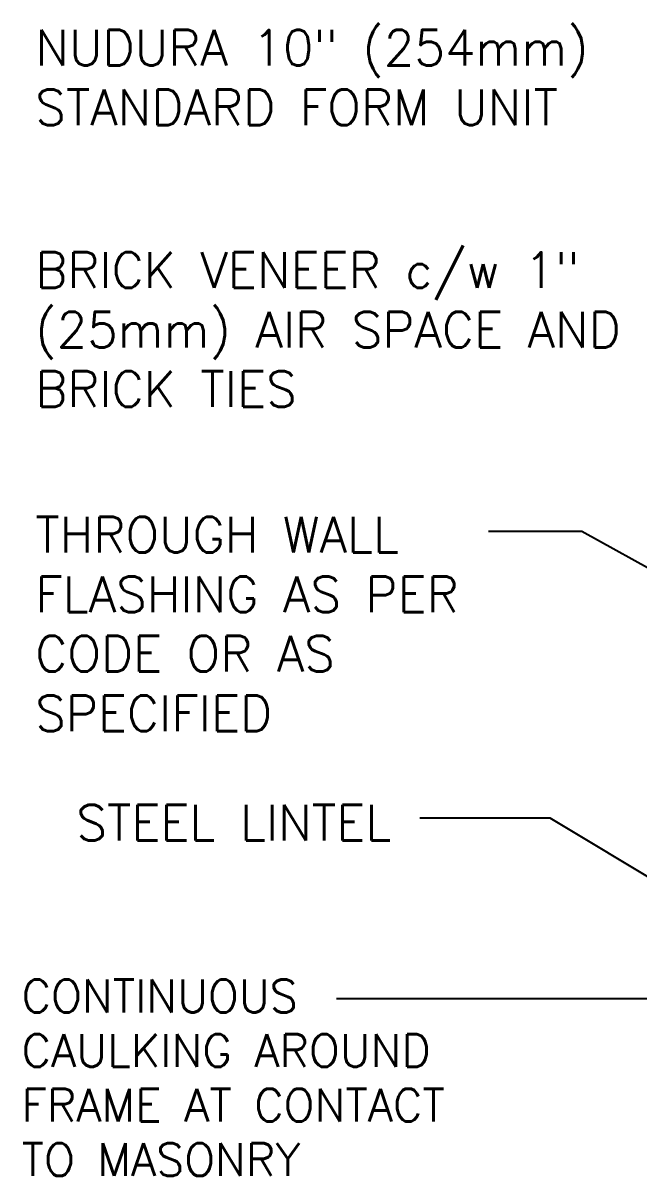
# Model space of a CAD drawing. Header units: inches. Extents: x 2891.1 to 2946.6, y 417.3 to 502.3.
# Drawn here: x 2891.12 to 2903.55, y 477.65 to 500.91 of the extents above; entities that cross this region are included whole.
import ezdxf
from ezdxf.enums import TextEntityAlignment as Align

# ---------------------------------------------------------------- set-up
doc = ezdxf.new("R2010")
doc.units = ezdxf.units.IN
doc.header["$LTSCALE"] = 0.5
doc.header["$MEASUREMENT"] = 0
doc.layers.add('TEXT', color=4, linetype='CONTINUOUS')
doc.styles.add('DIM', font='romans.shx', dxfattribs={"width": 0.7})
doc.styles.get("Standard").update_dxf_attribs({"font": 'romans.shx'})
doc.dimstyles.new('ext_12', dxfattribs={"dimscale": 12, "dimtxt": 0.09375, "dimasz": 0.09375, "dimexe": 0.09375, "dimexo": 0.0625, "dimgap": 0.0625, "dimtad": 1, "dimdec": 1, "dimzin": 3, "dimdsep": 46, "dimlunit": 4, "dimtxsty": 'DIM', "dimcen": 0.09, "dimdle": 0.09375, "dimclrt": 4, "dimadec": 0, "dimazin": 0, "dimtfac": 1, "dimtdec": 1, "dimtmove": 2, "dimatfit": 3, "dimfxl": 1, "dimfrac": 2, "dimtolj": 1, "dimtzin": 0, "dimarcsym": 0})

msp = doc.modelspace()

# ---------------------------------------------------------------- texts
at = {"layer": 'TEXT'}
msp.add_text('STEEL LINTEL ', height=0.72, dxfattribs=at).set_placement((2899.045, 484.772), align=Align.MIDDLE_RIGHT)
at = {"layer": 'TEXT', "char_height": 0.72, "attachment_point": 4}
for s, insert, width in [('NUDURA 10" (254mm) STANDARD FORM UNIT ', (2891.365, 499.809), 16.55925), ('BRICK VENEER c/w 1" (25mm) AIR SPACE AND BRICK TIES', (2891.365, 494.723), 14.07459), ('THROUGH WALL FLASHING AS PER CODE OR AS SPECIFIED', (2891.365, 488.783), 10.53123), ('{\\H0.9167x;CONTINUOUS CAULKING AROUND FRAME AT CONTACT TO MASONRY}', (2891.09, 479.628), 10.53123)]:
    msp.add_mtext(s, dxfattribs=dict(at, insert=insert, width=width))

# ---------------------------------------------------------------- leaders
at = {"layer": 'TEXT'}
for points in [[(2910.389, 486.22), (2902.396, 490.646), (2900.513, 490.646)], [(2906.747, 481.866), (2901.761, 484.866), (2899.128, 484.866)]]:
    msp.add_leader(points, dimstyle='ext_12', dxfattribs=at)
msp.add_leader([(2909.909, 481.223), (2897.443, 481.223)], dimstyle='ext_12', override={"dimgap": 0.0625, "dimtad": 0}, dxfattribs=at)

doc.saveas('drawing.dxf')
